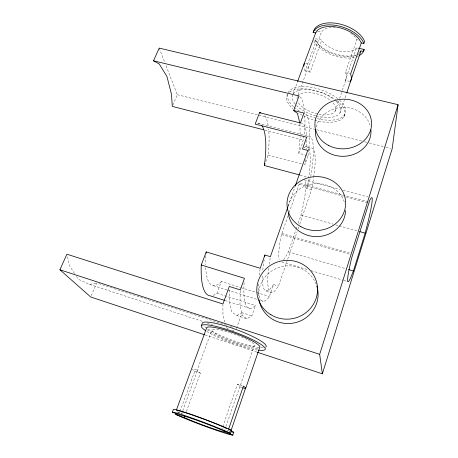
<?xml version="1.0" encoding="UTF-8"?>
<svg xmlns="http://www.w3.org/2000/svg" width="458" height="458" viewBox="0 0 458 458"><rect width="100%" height="100%" fill="white"/><g stroke="black" fill="none" stroke-linecap="round" stroke-linejoin="round"><path stroke-width="0.34" stroke-dasharray="2.29 1.72" d="M229.303 289.914L229.252 300.975L231.891 312.035L236.803 315.562L246.828 318.779L251.848 315.883L255.501 305.475A96.272 17.999 -74.2 0 1 244.154 282.231M240.267 290.572L239.963 304.375L242.259 315.362L246.828 318.779M305.526 159.51A96.272 17.999 -74.2 0 1 304.845 164.754L308.005 155.731L298.782 153.327L300.162 136.873M298.782 153.327C306.345 136.261 306.499 116.447 301.874 98.567L299.967 96.838M205.871 255.793L205.676 257.728A84.289 20.204 -74.2 0 0 205.585 264.73M308.005 155.731L309.591 140.709L309.602 125.727L307.444 115.868L304.467 113.469M260.115 268.915L259.348 274.102A85.726 14.845 -74.2 0 0 259.108 276.517M264.186 259.829L263.15 266.688A74.906 12.95 -74.2 0 0 262.72 271.256M269.212 264.209L270.392 256.657M335.193 27.732A19.62 10.918 18.4 0 0 322.518 30.589L321.459 32.014L309.568 64.463L308.881 65.351L308.44 68.007L309.293 70.927L310.123 72.135L321.808 40.092L315.035 38.592M299.692 224.214L311.463 189.91L306.751 188.627L308.52 178.631M310.707 176.53L311.423 172.534A85.726 14.845 -74.2 0 0 308.177 136.158L257.075 123.156A84.289 20.204 -74.2 0 1 261.341 125.063M311.463 189.91L313.398 179.238A75.038 12.469 -74.2 0 0 313.621 177.744M288.03 215.924L281.515 234.536L280.863 237.456A42.743 7.082 -74.2 0 0 279.134 259.371M298.244 223.115L300.998 215.105L303.259 205.224A42.743 7.082 -74.2 0 0 304.679 179.92M342.395 90.249L346.792 76.892L346.151 73.956L345.372 72.719L356.793 39.749L355.689 37.831A19.62 10.918 18.4 0 0 350.485 33.131M343.935 116.83L344.662 114.683M339.933 112.891L346.614 93.375M283.628 259.732A42.743 7.082 -74.2 0 0 285.242 257.511L288.368 251.82L295.942 229.79M296.177 229.126L297.322 225.783M268.571 268.325A75.038 12.469 -74.2 0 0 275.103 290.561L278.458 286.101L287.458 259.869M287.693 259.194L297.156 231.616M298.078 228.926L298.771 226.905M258.627 283.897A85.726 14.845 -74.2 0 0 267.718 298.822L269.459 296.521L273.575 284.601L278.458 286.101M306.751 188.627L310.472 177.864M224.935 429.209L225.634 427.188M225.868 426.512L254.299 345.744M349.843 81.392L345.321 80.339L356.553 47.792L358.643 48.25M335.21 111.094L338.685 101.006M339.613 98.321L342.166 90.924M221.575 430.114L222.502 427.44M222.731 426.776L237.536 384.039L242.11 385.619M289.21 212.546L299.492 183.183L368.352 201.829M288.134 206.209L294.992 186.709M236.494 328.483L242.087 312.762L251.848 315.883M186.4 411.433L200.358 373.161L197.392 371.18L197.072 370.362L211.962 329.737M298.112 94.726L308.881 65.351M181.723 413.419L182.45 411.427M182.696 410.763L197.535 370.253L193.099 368.724M180.04 411.267L194.753 371.226L192.131 369.366M310.123 72.135L305.091 70.961L316.117 40.957L313.633 40.407A27.016 14.965 18.5 0 0 355.299 57.101M293.143 93.598L297.574 81.593M287.521 94.199L287.126 95.264A30.457 14.301 18.9 0 0 292.88 108.838M213.136 295.421A94.972 22.803 -74.2 0 0 216.96 293.297L221.323 281.521L240.307 287.435M265.755 161.582L268.17 155.067A94.972 22.803 -74.2 0 0 268.646 129.104M91.251 295.719L96.724 282.93L227.672 325.609M172.849 105.094L177.303 94.692L165.664 64.738M273.575 284.601L270.151 289.032A74.906 12.95 -74.2 0 1 262.503 274.76M356.553 47.792L355.379 49.138A19.62 10.918 18.4 0 1 322.982 41.941L321.808 40.092M358.74 53.414L360.08 51.92M345.321 80.339L346.105 79.492M221.323 281.521L219.233 283.674A84.289 20.204 -74.2 0 1 205.682 267.569M308.257 150.012L310.742 148.049A75.038 12.469 -74.2 0 1 313.724 177M304.02 147.877L305.549 146.709L310.742 148.049M306.677 137.228L308.177 136.158M232.154 331.071L234.324 329.777M236.803 315.562L242.087 312.762M197.072 370.362L197.535 370.253M76.434 276.38L78.324 279.3L89.591 284.418L96.724 282.93M315.264 30.657L317.331 31.11M318.018 31.259L321.459 32.014M356.793 39.749L358.093 40.029M305.732 63.582L309.568 64.463M345.372 72.719L350.633 73.933M177.303 94.692L315.928 129.562M316.627 129.734L361.677 141.07M364.448 141.762L368.61 142.81M369.303 142.988L385.247 146.995M385.939 147.173L390.788 148.392M264.844 130.095L303.522 139.999M268.17 155.067L301.45 163.855M300.133 175.093L307.026 176.943M304.261 179.799L339.842 189.377M343.231 190.293L368.014 196.969M299.137 184.19L343.225 196.144M345.979 196.888L368.02 202.865M300.998 215.105L333.075 224.122M335.806 224.895L338.536 225.662M339.218 225.851L356.965 230.843M281.882 233.477L350.032 253.182M281.515 234.536L349.689 254.276M288.368 251.82L346.557 268.966M281.807 261.93L308.4 269.876M311.131 270.689L343.179 280.262M343.861 280.468L347.954 281.687M266.172 290.916L271.245 292.49M240.982 287.647L255.896 292.296M256.577 292.507L269.459 296.521M213.325 285.643L226.956 289.925M227.643 290.137L257.642 299.555M258.323 299.767L263.092 301.267M216.96 293.297L255.501 305.475M225.033 300.522L249.919 308.429M230.385 326.491L233.105 327.378M89.591 284.418L202.963 321.522M207.033 322.856L212.466 324.63M205.178 334.964L257.333 352.259M194.753 371.226L200.358 373.161M239.603 386.712L242.167 387.6M183.097 414.244L176.719 411.582A32.375 1.74 20.5 0 0 180.389 413.288M237.536 384.039L240.192 385.945L240.192 386.655M226.269 327.642L229.212 329.359M305.091 70.961L304.083 68.127M74.545 273.455L69.633 265.863L67.206 255.575M316.117 40.957L318.327 44.397A24.555 13.603 18.5 0 0 356.124 54.92M159.195 48.096L164.628 62.076M224.798 322.192L222.966 315.379L222.914 304.696M299.927 124.015L300.15 136.158M230.065 332.64A22.682 3.71 20.1 0 1 253.743 346.025A22.682 3.71 20.1 0 1 219.542 335.823A22.682 3.71 20.1 0 1 223.842 330.785M224.58 330.985A22.682 3.71 20.1 0 1 229.441 332.439M231.307 431.825A32.375 1.74 20.5 0 1 228.004 430.938M259.016 299.772A29.764 28.825 -8.9 0 1 280.525 266.934A29.764 28.825 -8.9 0 1 316.129 284.126M257.625 348.275A28.356 4.637 20.1 0 1 230.866 341.674A28.356 4.637 20.1 0 1 207.331 329.56M257.579 350.038A34.035 5.565 20.1 0 1 206.839 331.478M263.373 347.702A33.995 5.679 20.1 0 1 260.465 347.639M259.056 347.49A33.995 5.679 20.1 0 1 207.228 328.529M206.695 328.174A33.995 5.679 20.1 0 1 203.529 325.667M305.549 146.709A74.906 12.95 -74.2 0 1 308.64 177.962M300.419 122.944A96.272 17.999 -74.2 0 1 306.654 136.232M306.786 140.222A96.272 17.999 -74.2 0 1 306.511 149.05M264.816 115.845A94.972 22.803 -74.2 0 1 268.314 126.471M229.281 430.944A29.427 1.586 20.5 0 1 226.636 430.268M288.5 206.197A28.728 26.501 -4 0 1 315.757 183.624A28.728 26.501 -4 0 1 344.788 203.615M339.51 100.153A30.428 14.37 18.9 0 1 342.893 116.681A30.428 14.37 18.9 0 1 317.217 118.588M315.888 118.244A30.428 14.37 18.9 0 1 304.851 114.122M299.297 111.036A30.428 14.37 18.9 0 1 294.162 107.224M293.641 106.754A30.428 14.37 18.9 0 1 298.232 86.997A30.428 14.37 18.9 0 1 339.012 99.707M336.676 100.594A30.457 14.301 18.9 0 1 339.784 120.311A30.457 14.301 18.9 0 1 304.106 116.195M302.303 115.279A30.457 14.301 18.9 0 1 298.547 113.109M289.548 92.178A30.457 14.301 18.9 0 1 336.12 100.165M316.1 126.992A27.778 24.429 -3.1 0 1 342.767 107.441A27.778 24.429 -3.1 0 1 370.15 125.532M333.086 102.907A20.278 9.572 18.9 0 1 324.453 114.878A20.278 9.572 18.9 0 1 297.94 102.002M296.979 98.567A20.278 9.572 18.9 0 1 297.379 96.73M297.677 96.174A20.278 9.572 18.9 0 1 311.972 92.819A20.278 9.572 18.9 0 1 330.894 100.806M336.04 101.258A25.35 11.971 18.9 0 1 338.273 114.74A25.35 11.971 18.9 0 1 317.068 116.218M315.705 115.863A25.35 11.971 18.9 0 1 296.561 105.558M295.215 104.098A25.35 11.971 18.9 0 1 292.651 94.932M293.275 93.833A25.35 11.971 18.9 0 1 333.355 98.985M358.511 55.91A27.016 14.965 18.5 0 1 356.542 56.718M359.192 53.924A26.988 15.017 18.4 0 1 357.223 54.737M355.981 55.12A26.988 15.017 18.4 0 1 314.612 38.97"/><path stroke-width="0.69" d="M242.809 387.817L245.58 388.687L245.631 387.823L243.421 386.071L228.559 429.335M206.129 253.211L206.26 251.923L260.213 268.268L264.913 255.026L270.392 256.657L287.899 206.879M263.464 129.74L172.294 106.399L171.504 94.394L166.975 76.589L159.287 64L153.51 60.794L159.195 48.096L398.094 104.687L392.174 148.741L322.358 373.825L257.333 352.259M299.446 174.91L264.306 165.493L265.045 160.191A84.289 20.204 -74.2 0 0 261.839 125.669M264.701 256.394L264.913 255.026M303.82 66.244L304.226 63.582L315.671 32.902L317.612 30.239A24.555 13.603 18.5 0 1 338.313 27.4A24.555 13.603 18.5 0 1 359.232 39.336L361.288 42.915L363.887 43.487L364.585 41.455A26.988 15.017 18.4 0 0 339.115 23.862A26.988 15.017 18.4 0 0 313.89 30.354L313.152 32.346L315.671 32.902M365.152 233.145L367.734 223.138A43.71 3.309 -74.2 0 0 369.669 200.535L351.658 258.026A43.71 3.309 -74.2 0 0 350.983 277.027L353.399 270.987L365.152 233.145L359.69 231.611M346.843 92.699L351.652 78.02L350.633 73.933L361.288 42.915M322.358 373.825L319.678 354.337L398.094 104.687M231.084 430.474L245.379 388.705M358.643 48.25L364.213 49.487L363.526 51.496L360.967 50.93L350.49 81.541L350.759 81.261M245.58 388.687L259.589 347.742A28.356 4.637 20.1 0 0 236.477 333.865A28.356 4.637 20.1 0 0 206.673 327.739L176.261 410.448M230.546 433.365L231.553 430.417A32.375 1.74 20.5 0 0 198.205 416.9A32.375 1.74 20.5 0 0 173.382 409.406L172.317 412.269L181.626 415.452A23.564 1.179 20.5 0 1 198.572 420.925A23.564 1.179 20.5 0 1 219.737 429.255L230.546 433.365A32.415 1.62 20.5 0 0 197.129 419.889A32.415 1.62 20.5 0 0 172.317 412.269M176.101 413.265L175.683 414.393A32.415 1.62 20.5 0 0 208.035 427.36A32.415 1.62 20.5 0 0 232.801 435.1L233.792 432.209L230.855 431.15M175.683 414.393L186.091 418.343A23.564 1.179 20.5 0 0 223.189 431.797L224.008 431.911L224.472 430.56M295.227 186.04L307.759 150.407L302.486 149.039L306.677 137.228L255.175 124.101L259.537 112.697A94.972 22.803 -74.2 0 1 260.877 112.863M184.196 417.478L184.683 416.133M299.916 123.299L297.431 113.389L293.687 110.533L299.017 95.974L153.51 60.794M297.574 81.593L304.226 63.582M201.377 325.735L202.367 323.085A33.995 5.679 20.1 0 1 238.16 330.275A33.995 5.679 20.1 0 1 265.789 347.061M264.306 165.493L265.033 163.535M224.363 300.311L210.233 295.822A94.972 22.803 -74.2 0 1 201.262 264.987L206.26 251.923M204.503 334.741L90.707 297.002L59.906 269.785L66.885 254.207L222.909 303.986L229.321 286.456L240.284 289.88L244.458 278.292L201.262 264.987M360.08 51.92L360.967 50.93M293.687 110.533L303.975 113.074L300.419 122.944L259.537 112.697M348.607 269.573L353.399 270.987M59.906 269.785L319.678 354.337M229.16 429.552L231.553 430.417M224.008 431.911L232.801 435.1M225.164 427.726L226.865 428.528M233.792 432.209A32.375 1.74 20.5 0 1 231.822 431.946M177.401 410.483A29.427 1.586 20.5 0 1 179.759 411.032M180.521 411.238A29.427 1.586 20.5 0 1 205.327 419.705M205.945 419.94A29.427 1.586 20.5 0 1 219.193 425.161M219.8 425.413A29.427 1.586 20.5 0 1 224.649 427.491M205.739 330.768A34.035 5.565 20.1 0 1 213.542 325.873A34.035 5.565 20.1 0 1 255.707 341.29A34.035 5.565 20.1 0 1 258.873 350.198M316.816 286.078A29.764 28.825 -8.9 0 1 295.479 322.632A29.764 28.825 -8.9 0 1 259.142 300.437M345.572 210.514A28.728 26.501 -4 0 1 317.932 236.58A28.728 26.501 -4 0 1 288.288 213.079M370.928 129.746A27.778 24.429 -3.1 0 1 342.87 156.315A27.778 24.429 -3.1 0 1 315.596 129.797M364.213 49.487A26.988 15.017 18.4 0 1 363.469 50.598M363.526 51.496A27.016 14.965 18.5 0 1 359.696 55.269M313.152 32.346A27.016 14.965 18.5 0 1 338.376 25.911A27.016 14.965 18.5 0 1 363.887 43.487M270.901 314.778A30.417 29.381 -9.4 0 0 317.526 290.63A30.417 29.381 -9.4 0 0 273.054 263.865A30.417 29.381 -9.4 0 0 270.901 314.778M300.986 226.744A29.335 26.959 -4.3 0 0 345.641 203.959A29.335 26.959 -4.3 0 0 302.349 180.028A29.335 26.959 -4.3 0 0 300.986 226.744M328.741 145.529A28.344 24.812 -3.4 0 0 371.581 123.969A28.344 24.812 -3.4 0 0 329.428 102.529A28.344 24.812 -3.4 0 0 328.741 145.529"/></g></svg>
